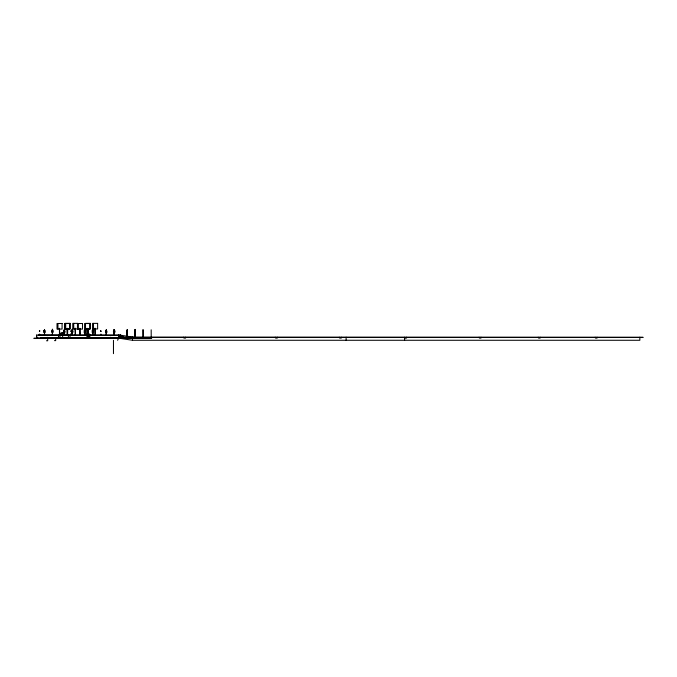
<?xml version="1.0" encoding="UTF-8"?>
<svg xmlns="http://www.w3.org/2000/svg" width="677" height="677" viewBox="0 0 677 677"><rect width="100%" height="100%" fill="white"/><g stroke="black" fill="none" stroke-linecap="round" stroke-linejoin="round"><path stroke-width="1.02" d="M44.428 335.352L44.504 329.462M52.391 335.208L52.4 329.564M64.34 329.657L64.239 335.386L64.315 329.487M72.278 329.589L72.312 335.242L72.202 329.157M84.752 335.437L84.853 329.699M92.842 329.555L92.766 335.293L92.825 329.217M106.179 329.919L106.264 335.572L106.374 329.597M114.227 329.707L114.125 335.428L114.108 329.564M128.816 338.322L127.268 338.094L127.191 329.64M135.188 329.394L135.214 337.941M87.316 334.311C86.284 334.92 87.756 333.296 87.384 335.064M89.372 334.616C89.508 333.321 89.914 336.071 88.543 334.26M59.441 335.174L59.466 328.269L59.788 335.174M67.201 335.174L67.226 328.277L67.548 335.174M67.429 334.963L67.446 328.929M75.181 334.971L75.206 328.937M79.861 335.191L79.886 328.286L80.208 335.191M87.003 335.191L87.028 328.294L87.35 335.191M87.849 334.988L87.875 328.946M92.817 329.631L92.715 335.293M94.992 334.988L95.008 328.954M114.142 335.428L114.159 329.775M127.174 338.043L127.344 329.843L127.352 338.492M135.197 338.043L135.315 329.775L135.061 338.043M106.145 338.043L106.111 337.459M102.557 337.992L108.422 338.051M100.941 337.984L101.068 338.5L110.436 338.136M73.776 328.988L73.7 323.361M84.718 329.572L84.811 335.437L84.828 329.784M71.144 331.468C71.187 329.437 70.416 332.551 71.254 330.774M39.74 330.808C38.564 331.544 40.459 330.215 39.562 331.535M87.722 335.064L87.875 334.201M39.368 335.064L39.444 334.099L39.698 335.064M70.873 334.819L71.153 334.099L70.831 335.064M100.949 334.336L100.636 335.064M100.966 335.064L100.958 334.099M87.282 335.064L86.834 335.064M89.482 334.176L87.832 334.565L88.712 334.201M86.825 334.201L86.715 335.36L87.333 335.648M88.949 334.176L88.848 335.936M62.216 333.524L62.377 332.932L64.67 333.524L60.092 333.524L62.377 332.932L64.51 333.524M88.56 335.064L87.883 335.064M86.69 337.214L87.612 335.064M119.49 337.214L120.455 335.064L123.916 337.214M117.603 340.286L118.619 338.136L118.619 335.064L122.698 337.214L643.15 337.358L134.452 337.358L120.455 335.208L63.663 335.208M43.954 330.435L44.995 330.376L44.953 332.534L44.53 330.418M64.197 330.452L63.773 332.568C62.521 329.691 66.067 329.699 64.764 332.568L64.34 330.452M72.329 330.308L72.752 332.415C74.064 329.53 70.273 329.479 71.762 332.415L72.185 330.308M85.319 330.461L84.244 330.461L84.286 332.61L84.71 330.503M106.12 330.638L105.688 332.754C104.41 329.894 108.049 329.86 106.687 332.754L106.264 330.638M90.693 335.064L88.797 337.214L90.777 335.064M88.12 337.214L90.1 335.064M87.942 337.214L89.948 335.064M110.503 338.187L110.622 337.315M100.941 330.808L100.831 331.535M60.253 333.524L62.377 332.932L62.546 333.524M102.625 338.492L98.969 338.187M109.598 338.145L110.216 337.992M118.492 338.492L117.747 338.331L118.492 338.187L118.509 335.064M126.481 338.348L125.736 338.492M102.625 338.187L101.838 338.331L102.532 338.187M117.806 338.331L118.492 338.187M126.481 338.043L125.795 338.187L126.421 338.043M122.342 338.322L125.99 338.492L42.609 337.958L42.609 338.492L143.668 338.187M129.942 338.128L130.754 337.992M130.331 338.178L133.978 338.348L92.808 338.085M138.15 338.322L138.963 338.492M116.08 338.187L116.825 338.331L111.933 338.161M124.069 338.043L124.813 338.187L119.914 338.018M120.057 338.145L120.938 338.178M128.588 337.984L127.064 337.848M112.949 338.322L111.4 338.187M135.273 338.043L136.805 338.178M127.479 338.094L127.208 337.459L127.107 338.145M95.795 337.941L92.749 337.941M99.113 338.187L100.331 338.178M74.081 338.001L42.609 337.958L98.893 338.06M114.117 338.161L100.848 338.17M132.802 337.984L127.987 337.992L138.734 338.161M125.152 338.178L119.998 338.145L143.448 338.161M136.195 338.187L141.019 338.178M85.2 338.06L85.2 338.5L151.656 338.348L33.85 338.314L146.951 338.348M112.323 338.331L124.289 338.051M128.207 338.331L133.03 338.322M110.427 338.5L116.3 338.195M77.83 323.361L72.769 323.361L72.769 328.937L77.83 328.937M85.437 323.369L90.49 323.369L90.49 328.946L85.437 328.946M75.206 328.133L75.536 335.03M95.017 328.15L95.339 335.047M72.202 329.504L72.329 335.242M142.949 329.606L142.999 337.138M134.96 329.75L135.011 337.29M135.332 329.699L135.341 338.348M151.174 329.792L151.225 337.332M143.194 329.936L143.228 337.476M100.551 330.808L100.975 331.468L100.467 330.774M70.992 333.693L71.55 333.651M67.548 334.997L67.717 329.115M36.617 338.136L36.617 335.064L61.683 335.064M63.756 335.064L120.455 335.208M61.565 335.208L38.454 335.064M89.279 335.936L87.105 335.648M120.032 336.968L123.019 336.968M127.183 337.459L127.327 329.919M404.609 337.501L404.964 338.077L406.564 338.077L406.564 337.214M40.036 338.322L74.275 337.958M38.42 338.068L36.634 338.068L36.634 335.064M42.829 338.102L41.195 337.958M73.006 338.111L79.319 338.111M54.795 337.984L85.801 338.085M118.619 338.136L132.489 340.277L639.841 340.277L639.841 337.214M54.473 340.624L55.683 340.624L55.683 337.992M46.485 340.768L47.695 340.768L47.695 338.136M100.543 337.933L108.616 338.145L108.024 337.992M90.295 338.161L99.654 338.17M76.061 338.305L92.004 338.356M92.267 338.348L107.871 338.356M109.056 338.356L116.808 337.984M39.935 337.958L81.782 338.077M93.595 337.992L133.978 338.348M42.609 337.958L125.99 338.492M109.869 338.492L108.946 338.187M92.986 337.958L106.738 337.992M78.067 338.026L82.975 338.085M100.865 338.331L100.433 338.178M47.762 338.161L50.335 338.407L48.575 338.204M41.297 337.958L41.771 338.102M127.868 338.187L128.325 338.331M135.612 338.043L136.043 338.187M127.623 338.187L128.055 338.331M47.111 337.332L48.888 337.958M136.28 338.043L135.789 338.398M43.954 330.384L43.963 332.534L44.386 330.418M85.294 330.511L84.853 332.61L84.853 330.503M88.704 335.064L89.432 334.709L88.966 335.064M110.774 338.187L110.791 337.315M106.306 337.459L106.34 338.043M125.541 338.187L125.507 337.848M88.137 329.132L88.196 335.047M52.501 329.555L52.476 335.208M64.315 329.733L64.323 335.386M135.298 329.775L135.273 337.154M127.31 329.919L127.335 337.476M597.055 337.214L597.055 338.077L595.464 338.077L595.1 337.214M540.136 337.214L540.136 338.077L538.545 338.077L538.19 337.214M480.992 337.214L480.992 338.077L479.392 338.077L479.037 337.214M404.609 337.214L404.609 340.277M346.116 337.214L346.116 340.277M341.301 337.214L341.301 338.077L339.609 338.077L339.236 337.214M277.291 337.214L277.291 338.077L275.598 338.077L275.226 337.214M185.583 337.214L185.583 338.077L183.89 338.077L183.509 337.214M132.929 337.214L132.929 338.077M132.489 337.214L132.489 340.277M131.008 337.789L130.382 337.214M130.771 337.789L130.754 338.305M120.303 335.064L120.303 338.178M114.244 330.494L114.675 332.61C116.326 329.657 112.255 329.758 113.677 332.61L114.108 330.494M113.465 340.303L113.465 353.648M99.883 338.051L99.883 338.5L84.278 338.492L84.278 337.992M93.502 323.369L93.502 328.954M93.189 337.916L93.189 338.356M92.842 330.359L93.265 332.466L93.308 330.308L92.233 330.308L92.275 332.466L92.698 330.359M87.528 335.936L86.91 335.36M85.522 323.521L85.522 329.098M84.016 338.051L84.016 338.5L68.411 338.492L68.411 335.352M78.38 323.513L78.38 329.09M70.019 338.136L70.019 335.352L58.527 335.352L58.527 338.136M65.711 323.504L65.711 329.081M64.053 335.352L64.053 333.448L60.71 333.448L60.71 335.352M63.934 333.448L63.934 335.352M62.631 335.352L62.631 338.136M62.259 333.448L62.259 335.352M60.828 333.448L60.828 335.352M59.999 335.352L59.999 338.136M59.771 335.352L59.314 335.64M59.398 335.64L59.127 335.352M58.476 337.958L58.476 338.492M57.96 323.496L57.96 329.073M52.459 329.132L52.459 329.564M52.518 330.274L52.941 332.39L52.984 330.232L51.909 330.232L51.951 332.39L52.374 330.274M70.069 323.352L65.009 323.352L65.009 328.929L70.069 328.929L70.069 323.352M97.632 323.369L92.571 323.369L92.571 328.954L97.632 328.954L97.632 323.369M62.081 323.496L57.02 323.496L57.02 329.073L62.081 329.073L62.081 323.496M69.841 323.504L64.78 323.504L64.78 329.081L69.841 329.081L69.841 323.504M82.501 323.513L77.449 323.513L77.449 329.09L82.501 329.09L82.501 323.513M89.643 323.521L84.583 323.521L84.583 329.098L89.643 329.098L89.643 323.521M114.252 335.428L114.227 329.775L114.227 335.428M44.538 335.352L44.504 329.699L44.513 335.352"/></g></svg>
